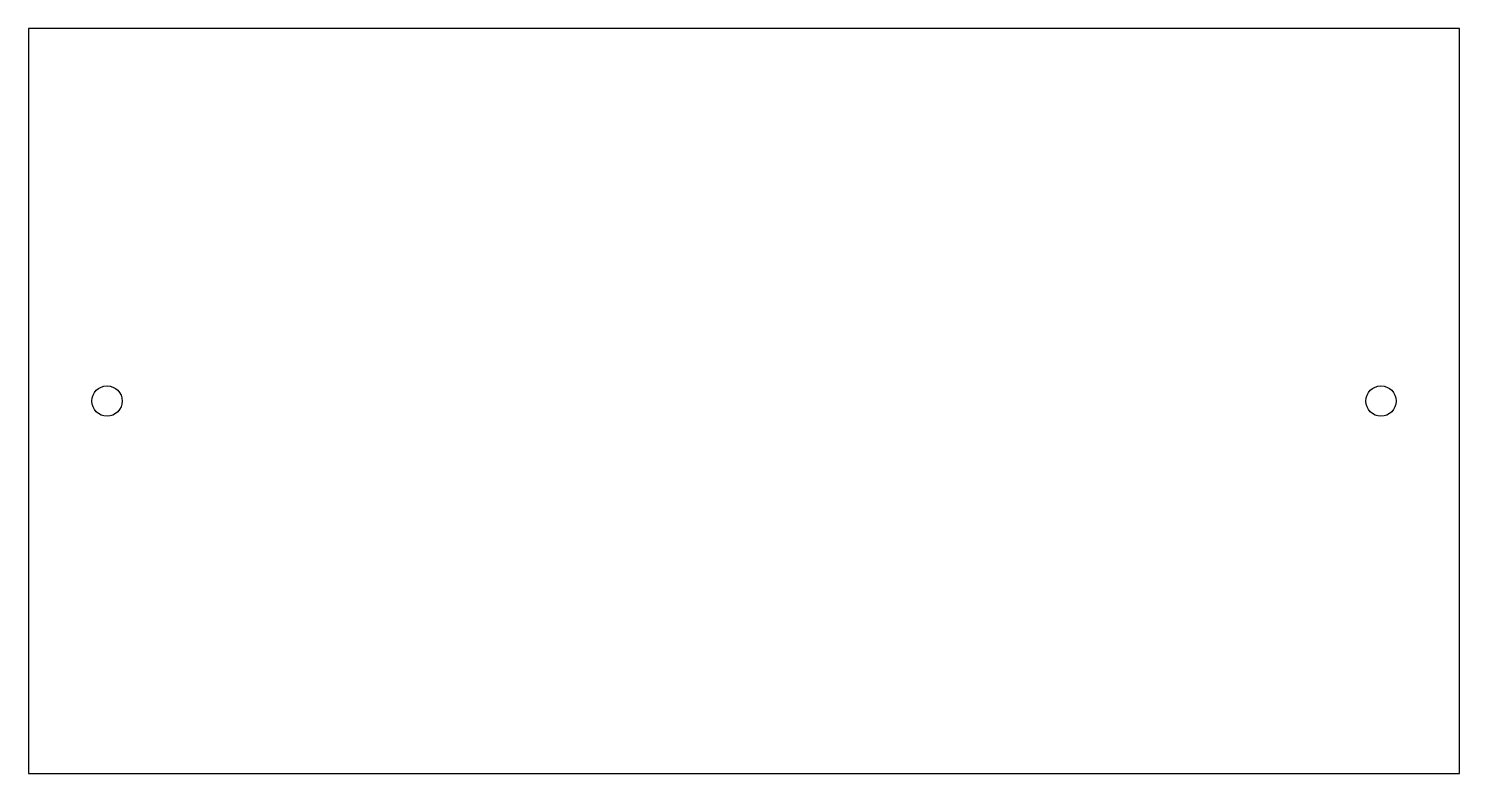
# Model space of a CAD drawing. Header units: millimetres. Extents: x -69 to 77, y -38 to 38.
import ezdxf

# ---------------------------------------------------------------- set-up
doc = ezdxf.new("R2010")
doc.units = ezdxf.units.MM

msp = doc.modelspace()

# ---------------------------------------------------------------- linework, layer by layer
msp.add_lwpolyline([(-68.74, -38.28), (77.26, -38.28), (77.26, 37.72), (-68.74, 37.72)], close=True)
for centre in [(-60.74, -0.28), (69.26, -0.28)]:
    msp.add_circle(centre, 1.55)

doc.saveas('drawing.dxf')
